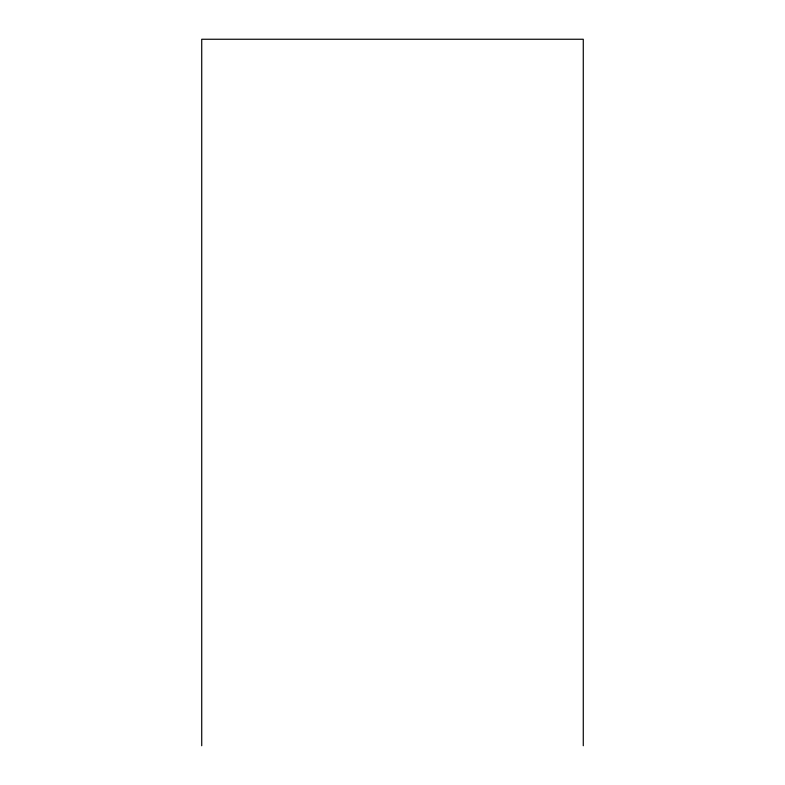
<?xml version="1.0" encoding="UTF-8"?>
<svg xmlns="http://www.w3.org/2000/svg" width="785" height="785" viewBox="0 0 785 785"><rect width="100%" height="100%" fill="white"/><g stroke="black" fill="none" stroke-linecap="round" stroke-linejoin="round"><path stroke-width="1.18" d="M583.275 745.75L583.275 39.25L201.725 39.25L201.725 745.75"/></g></svg>
